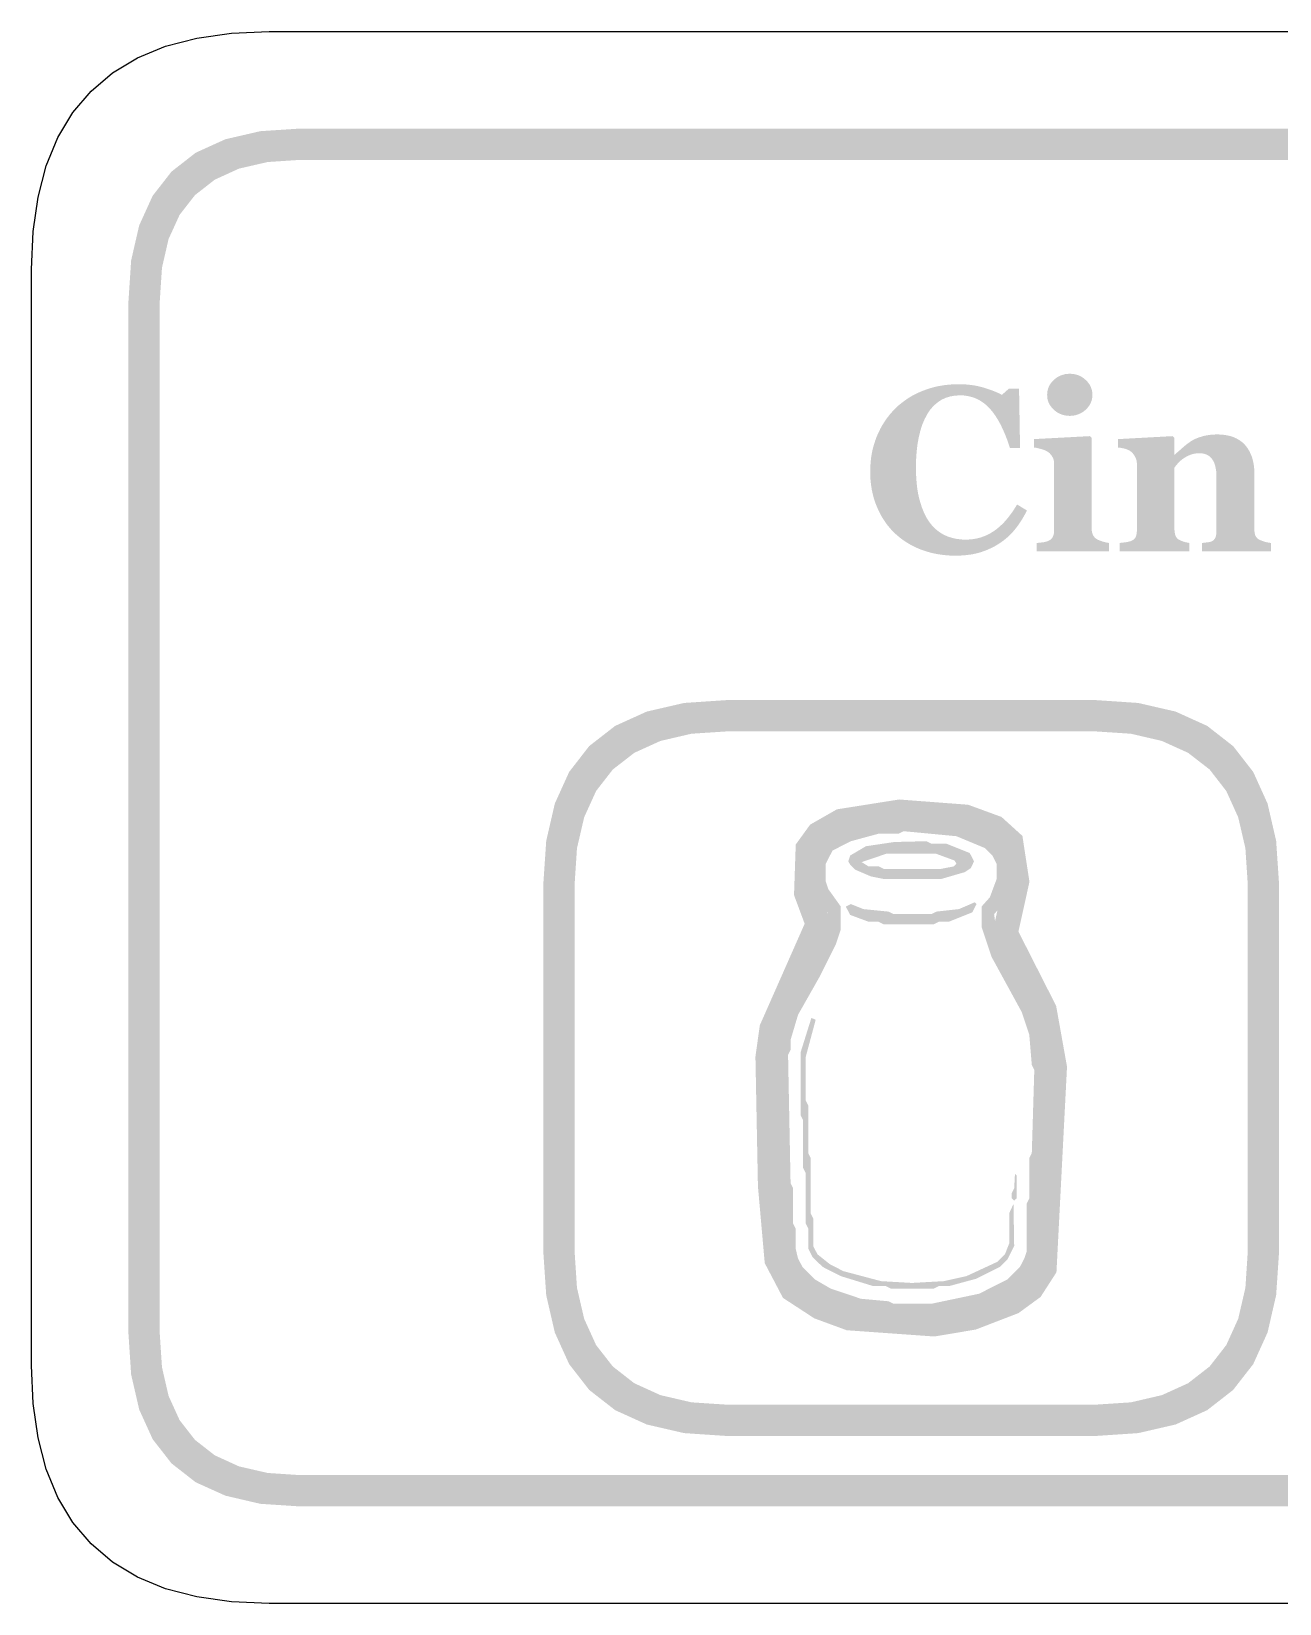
# Model space of a CAD drawing. Header units: millimetres. Extents: x 6 to 297, y 55 to 451.
# Drawn here: x 5.96 to 21.91, y 408.16 to 428.24 of the extents above; entities that cross this region are included whole.
import ezdxf

# ---------------------------------------------------------------- set-up
doc = ezdxf.new("R2010")
doc.units = ezdxf.units.MM
doc.layers.add('CUT', color=1, linetype='Continuous')
doc.layers.add('RASTER', color=7, linetype='Continuous')

msp = doc.modelspace()

# ---------------------------------------------------------------- hatches: boundary and pattern name
at = {"layer": 'RASTER'}
h = msp.add_hatch(color=7, dxfattribs=at)
h.paths.add_polyline_path([(7.2, 424.8), (7.234, 425.316), (7.337, 425.763), (7.509, 426.141), (7.75, 426.45), (8.059, 426.691), (8.438, 426.863), (8.884, 426.966), (9.4, 427), (66.6, 427), (67.116, 426.966), (67.563, 426.863), (67.941, 426.691), (68.25, 426.45), (68.491, 426.141), (68.663, 425.763), (68.766, 425.316), (68.8, 424.8), (68.8, 411.6), (68.766, 411.084), (68.663, 410.638), (68.491, 410.259), (68.25, 409.95), (67.941, 409.709), (67.563, 409.538), (67.116, 409.434), (66.6, 409.4), (9.4, 409.4), (8.884, 409.434), (8.438, 409.538), (8.059, 409.709), (7.75, 409.95), (7.509, 410.259), (7.337, 410.638), (7.234, 411.084), (7.2, 411.6)])
h.paths.add_polyline_path([(7.6, 424.8), (7.6, 411.6), (7.628, 411.178), (7.712, 410.813), (7.853, 410.503), (8.05, 410.25), (8.303, 410.053), (8.612, 409.912), (8.978, 409.828), (9.4, 409.8), (66.6, 409.8), (67.022, 409.828), (67.387, 409.912), (67.697, 410.053), (67.95, 410.25), (68.147, 410.503), (68.288, 410.813), (68.372, 411.178), (68.4, 411.6), (68.4, 424.8), (68.372, 425.222), (68.288, 425.588), (68.147, 425.897), (67.95, 426.15), (67.697, 426.347), (67.387, 426.488), (67.022, 426.572), (66.6, 426.6), (9.4, 426.6), (8.978, 426.572), (8.612, 426.488), (8.303, 426.347), (8.05, 426.15), (7.853, 425.897), (7.712, 425.588), (7.628, 425.222), (7.6, 424.8)], flags=0)
for points in [[(17.763, 421.544), (17.707, 421.545), (17.651, 421.549), (17.596, 421.555), (17.542, 421.563), (17.489, 421.573), (17.437, 421.586), (17.386, 421.601), (17.335, 421.618), (17.286, 421.638), (17.239, 421.659), (17.193, 421.683), (17.149, 421.709), (17.106, 421.737), (17.065, 421.767), (17.026, 421.799), (16.988, 421.833), (16.953, 421.868), (16.92, 421.906), (16.888, 421.945), (16.859, 421.987), (16.831, 422.03), (16.805, 422.076), (16.782, 422.124), (16.76, 422.173), (16.74, 422.225), (16.723, 422.277), (16.709, 422.331), (16.697, 422.386), (16.688, 422.443), (16.681, 422.5), (16.678, 422.559), (16.676, 422.62), (16.678, 422.679), (16.682, 422.738), (16.688, 422.796), (16.697, 422.852), (16.709, 422.908), (16.724, 422.962), (16.741, 423.015), (16.76, 423.067), (16.783, 423.118), (16.807, 423.167), (16.833, 423.214), (16.862, 423.259), (16.892, 423.303), (16.925, 423.345), (16.96, 423.385), (16.997, 423.424), (17.035, 423.46), (17.076, 423.494), (17.118, 423.525), (17.161, 423.555), (17.207, 423.583), (17.255, 423.608), (17.305, 423.632), (17.356, 423.653), (17.409, 423.672), (17.463, 423.689), (17.517, 423.703), (17.573, 423.714), (17.629, 423.723), (17.687, 423.729), (17.745, 423.733), (17.804, 423.734), (17.847, 423.734), (17.889, 423.732), (17.93, 423.728), (17.969, 423.724), (18.008, 423.718), (18.046, 423.711), (18.083, 423.702), (18.119, 423.693), (18.154, 423.682), (18.187, 423.671), (18.22, 423.66), (18.25, 423.648), (18.28, 423.636), (18.308, 423.624), (18.334, 423.611), (18.359, 423.598), (18.45, 423.679), (18.578, 423.679), (18.591, 422.92), (18.462, 422.92), (18.434, 423.004), (18.404, 423.082), (18.373, 423.154), (18.341, 423.221), (18.307, 423.282), (18.272, 423.337), (18.236, 423.386), (18.198, 423.43), (18.159, 423.468), (18.117, 423.501), (18.073, 423.529), (18.028, 423.552), (17.98, 423.569), (17.93, 423.582), (17.877, 423.59), (17.823, 423.592), (17.756, 423.588), (17.694, 423.577), (17.635, 423.558), (17.581, 423.532), (17.531, 423.497), (17.484, 423.456), (17.442, 423.407), (17.404, 423.35), (17.371, 423.286), (17.341, 423.216), (17.317, 423.14), (17.297, 423.058), (17.281, 422.97), (17.27, 422.876), (17.263, 422.776), (17.261, 422.669), (17.262, 422.609), (17.264, 422.55), (17.268, 422.494), (17.273, 422.44), (17.28, 422.388), (17.288, 422.339), (17.298, 422.292), (17.31, 422.247), (17.323, 422.204), (17.336, 422.163), (17.351, 422.125), (17.366, 422.089), (17.383, 422.055), (17.4, 422.022), (17.419, 421.993), (17.438, 421.965), (17.46, 421.938), (17.482, 421.913), (17.506, 421.89), (17.531, 421.868), (17.556, 421.849), (17.583, 421.831), (17.61, 421.815), (17.639, 421.801), (17.668, 421.789), (17.698, 421.779), (17.729, 421.77), (17.761, 421.762), (17.793, 421.757), (17.826, 421.753), (17.86, 421.75), (17.895, 421.749), (17.946, 421.751), (17.995, 421.756), (18.043, 421.765), (18.089, 421.777), (18.134, 421.793), (18.178, 421.812), (18.22, 421.835), (18.26, 421.861), (18.3, 421.89), (18.339, 421.924), (18.377, 421.96), (18.414, 422.001), (18.45, 422.045), (18.485, 422.092), (18.519, 422.143), (18.553, 422.198), (18.679, 422.121), (18.663, 422.09), (18.646, 422.059), (18.629, 422.029), (18.611, 421.999), (18.593, 421.971), (18.574, 421.943), (18.555, 421.917), (18.535, 421.891), (18.515, 421.866), (18.493, 421.842), (18.471, 421.818), (18.448, 421.796), (18.425, 421.775), (18.4, 421.754), (18.375, 421.734), (18.349, 421.716), (18.32, 421.696), (18.29, 421.678), (18.259, 421.66), (18.227, 421.644), (18.195, 421.629), (18.162, 421.615), (18.128, 421.602), (18.094, 421.59), (18.058, 421.579), (18.02, 421.57), (17.981, 421.562), (17.941, 421.556), (17.899, 421.551), (17.855, 421.547), (17.81, 421.545), (17.763, 421.544)], [(21.797, 421.6), (20.916, 421.6), (20.916, 421.707), (20.923, 421.708), (20.93, 421.708), (20.938, 421.709), (20.946, 421.71), (20.955, 421.711), (20.964, 421.712), (20.973, 421.713), (20.983, 421.714), (20.993, 421.715), (21.001, 421.717), (21.01, 421.718), (21.018, 421.72), (21.025, 421.722), (21.032, 421.724), (21.038, 421.726), (21.043, 421.729), (21.05, 421.733), (21.057, 421.738), (21.064, 421.743), (21.069, 421.749), (21.075, 421.755), (21.079, 421.761), (21.083, 421.768), (21.087, 421.776), (21.09, 421.784), (21.093, 421.793), (21.095, 421.803), (21.097, 421.814), (21.098, 421.826), (21.099, 421.838), (21.1, 421.852), (21.1, 421.867), (21.1, 422.552), (21.099, 422.588), (21.097, 422.622), (21.092, 422.654), (21.086, 422.683), (21.079, 422.71), (21.069, 422.735), (21.058, 422.757), (21.045, 422.777), (21.031, 422.795), (21.014, 422.81), (20.997, 422.823), (20.977, 422.834), (20.956, 422.842), (20.934, 422.848), (20.909, 422.851), (20.883, 422.852), (20.869, 422.852), (20.855, 422.851), (20.84, 422.85), (20.827, 422.848), (20.813, 422.846), (20.8, 422.843), (20.787, 422.839), (20.774, 422.835), (20.762, 422.83), (20.749, 422.825), (20.737, 422.819), (20.724, 422.813), (20.712, 422.807), (20.7, 422.799), (20.687, 422.792), (20.675, 422.784), (20.665, 422.776), (20.655, 422.769), (20.646, 422.761), (20.637, 422.754), (20.629, 422.746), (20.621, 422.739), (20.614, 422.731), (20.607, 422.724), (20.601, 422.716), (20.595, 422.709), (20.589, 422.701), (20.584, 422.695), (20.578, 422.688), (20.573, 422.682), (20.568, 422.675), (20.564, 422.669), (20.564, 421.883), (20.564, 421.87), (20.565, 421.858), (20.566, 421.847), (20.568, 421.836), (20.57, 421.825), (20.572, 421.815), (20.575, 421.806), (20.579, 421.797), (20.583, 421.789), (20.587, 421.781), (20.592, 421.774), (20.598, 421.767), (20.604, 421.761), (20.611, 421.755), (20.619, 421.75), (20.627, 421.745), (20.633, 421.742), (20.639, 421.739), (20.646, 421.736), (20.653, 421.733), (20.661, 421.73), (20.669, 421.727), (20.677, 421.724), (20.686, 421.722), (20.694, 421.719), (20.703, 421.717), (20.712, 421.715), (20.72, 421.713), (20.729, 421.711), (20.737, 421.709), (20.746, 421.708), (20.754, 421.707), (20.754, 421.6), (19.864, 421.6), (19.864, 421.707), (19.873, 421.708), (19.882, 421.709), (19.891, 421.709), (19.901, 421.71), (19.91, 421.711), (19.919, 421.713), (19.928, 421.714), (19.938, 421.715), (19.947, 421.716), (19.956, 421.718), (19.964, 421.719), (19.972, 421.721), (19.98, 421.723), (19.988, 421.725), (19.995, 421.727), (20.001, 421.729), (20.013, 421.733), (20.023, 421.738), (20.033, 421.743), (20.041, 421.749), (20.049, 421.756), (20.055, 421.763), (20.061, 421.771), (20.066, 421.779), (20.07, 421.787), (20.074, 421.797), (20.077, 421.807), (20.079, 421.818), (20.081, 421.829), (20.082, 421.841), (20.083, 421.853), (20.083, 421.867), (20.083, 422.719), (20.083, 422.73), (20.082, 422.742), (20.08, 422.753), (20.078, 422.764), (20.074, 422.775), (20.07, 422.786), (20.066, 422.797), (20.06, 422.808), (20.054, 422.819), (20.047, 422.829), (20.04, 422.839), (20.033, 422.848), (20.025, 422.857), (20.017, 422.865), (20.008, 422.873), (19.999, 422.88), (19.992, 422.885), (19.984, 422.889), (19.977, 422.893), (19.969, 422.896), (19.96, 422.9), (19.951, 422.903), (19.942, 422.907), (19.932, 422.91), (19.922, 422.912), (19.911, 422.915), (19.901, 422.917), (19.89, 422.919), (19.878, 422.921), (19.867, 422.923), (19.855, 422.924), (19.843, 422.926), (19.843, 423.033), (20.542, 423.071), (20.564, 423.049), (20.564, 422.836), (20.57, 422.836), (20.58, 422.846), (20.591, 422.856), (20.603, 422.866), (20.615, 422.877), (20.628, 422.888), (20.641, 422.899), (20.655, 422.912), (20.669, 422.924), (20.684, 422.937), (20.698, 422.949), (20.712, 422.96), (20.726, 422.971), (20.739, 422.981), (20.752, 422.99), (20.765, 422.999), (20.778, 423.008), (20.792, 423.016), (20.807, 423.025), (20.823, 423.033), (20.84, 423.04), (20.859, 423.048), (20.878, 423.055), (20.898, 423.061), (20.92, 423.068), (20.942, 423.074), (20.965, 423.079), (20.987, 423.083), (21.011, 423.086), (21.034, 423.089), (21.058, 423.091), (21.083, 423.092), (21.107, 423.093), (21.165, 423.091), (21.219, 423.084), (21.27, 423.074), (21.316, 423.059), (21.359, 423.04), (21.398, 423.016), (21.434, 422.989), (21.466, 422.957), (21.494, 422.922), (21.518, 422.884), (21.538, 422.843), (21.555, 422.8), (21.568, 422.753), (21.577, 422.704), (21.583, 422.652), (21.585, 422.598), (21.585, 421.88), (21.585, 421.867), (21.586, 421.854), (21.587, 421.842), (21.589, 421.831), (21.591, 421.821), (21.594, 421.811), (21.597, 421.802), (21.601, 421.793), (21.606, 421.786), (21.611, 421.778), (21.617, 421.771), (21.624, 421.764), (21.632, 421.758), (21.641, 421.752), (21.651, 421.747), (21.661, 421.742), (21.667, 421.74), (21.674, 421.737), (21.68, 421.734), (21.687, 421.732), (21.695, 421.729), (21.702, 421.727), (21.711, 421.724), (21.719, 421.722), (21.728, 421.719), (21.737, 421.717), (21.746, 421.715), (21.756, 421.713), (21.766, 421.711), (21.776, 421.709), (21.787, 421.708), (21.797, 421.707)]]:
    msp.add_hatch(color=7, dxfattribs=at).paths.add_polyline_path(points)
h = msp.add_hatch(color=7, dxfattribs=at)
h.paths.add_polyline_path([(19.729, 421.6), (18.803, 421.6), (18.803, 421.707), (18.813, 421.708), (18.822, 421.708), (18.832, 421.709), (18.841, 421.71), (18.85, 421.711), (18.86, 421.712), (18.869, 421.713), (18.878, 421.714), (18.887, 421.715), (18.896, 421.717), (18.904, 421.718), (18.912, 421.72), (18.92, 421.722), (18.927, 421.724), (18.934, 421.726), (18.941, 421.729), (18.952, 421.734), (18.963, 421.739), (18.972, 421.744), (18.981, 421.75), (18.989, 421.757), (18.996, 421.764), (19.002, 421.771), (19.007, 421.779), (19.011, 421.788), (19.015, 421.797), (19.018, 421.807), (19.021, 421.818), (19.023, 421.829), (19.025, 421.841), (19.026, 421.853), (19.026, 421.867), (19.026, 422.719), (19.026, 422.732), (19.024, 422.744), (19.023, 422.756), (19.02, 422.767), (19.017, 422.778), (19.013, 422.789), (19.008, 422.799), (19.002, 422.809), (18.996, 422.819), (18.99, 422.828), (18.983, 422.836), (18.976, 422.844), (18.969, 422.852), (18.961, 422.859), (18.952, 422.865), (18.944, 422.871), (18.937, 422.876), (18.929, 422.88), (18.92, 422.884), (18.911, 422.889), (18.9, 422.893), (18.889, 422.897), (18.877, 422.901), (18.864, 422.905), (18.851, 422.909), (18.838, 422.912), (18.825, 422.916), (18.813, 422.918), (18.801, 422.921), (18.789, 422.923), (18.778, 422.924), (18.767, 422.926), (18.767, 423.033), (19.484, 423.071), (19.506, 423.049), (19.506, 421.886), (19.507, 421.873), (19.508, 421.861), (19.509, 421.849), (19.512, 421.838), (19.515, 421.828), (19.519, 421.817), (19.523, 421.808), (19.528, 421.798), (19.534, 421.79), (19.54, 421.782), (19.547, 421.774), (19.555, 421.767), (19.563, 421.761), (19.572, 421.755), (19.581, 421.75), (19.591, 421.745), (19.599, 421.742), (19.606, 421.739), (19.614, 421.736), (19.622, 421.733), (19.63, 421.73), (19.639, 421.727), (19.647, 421.724), (19.656, 421.722), (19.665, 421.719), (19.674, 421.717), (19.683, 421.715), (19.692, 421.713), (19.701, 421.711), (19.71, 421.709), (19.72, 421.708), (19.729, 421.707)])
h.paths.add_polyline_path([(19.515, 423.598), (19.514, 423.571), (19.51, 423.544), (19.503, 423.519), (19.494, 423.495), (19.482, 423.472), (19.467, 423.45), (19.45, 423.428), (19.429, 423.408), (19.408, 423.39), (19.385, 423.374), (19.361, 423.361), (19.336, 423.35), (19.31, 423.341), (19.283, 423.335), (19.255, 423.331), (19.227, 423.33), (19.197, 423.331), (19.169, 423.335), (19.142, 423.341), (19.116, 423.35), (19.091, 423.361), (19.067, 423.374), (19.044, 423.39), (19.022, 423.408), (19.002, 423.428), (18.985, 423.45), (18.97, 423.472), (18.958, 423.495), (18.949, 423.519), (18.942, 423.544), (18.938, 423.571), (18.937, 423.598), (18.938, 423.625), (18.942, 423.652), (18.949, 423.677), (18.958, 423.701), (18.97, 423.725), (18.985, 423.747), (19.002, 423.768), (19.022, 423.788), (19.044, 423.807), (19.067, 423.823), (19.091, 423.837), (19.116, 423.848), (19.142, 423.856), (19.169, 423.863), (19.197, 423.866), (19.227, 423.868), (19.256, 423.866), (19.284, 423.863), (19.311, 423.856), (19.337, 423.848), (19.362, 423.837), (19.386, 423.823), (19.408, 423.807), (19.43, 423.788), (19.45, 423.768), (19.467, 423.747), (19.482, 423.725), (19.494, 423.701), (19.503, 423.677), (19.51, 423.652), (19.514, 423.625), (19.515, 423.598)])
h = msp.add_hatch(color=7, dxfattribs=at)
h.paths.add_polyline_path([(12.5, 417.35), (12.537, 417.901), (12.647, 418.378), (12.83, 418.782), (13.087, 419.113), (13.418, 419.37), (13.822, 419.553), (14.299, 419.663), (14.85, 419.7), (19.55, 419.7), (20.101, 419.663), (20.578, 419.553), (20.982, 419.37), (21.313, 419.112), (21.57, 418.782), (21.753, 418.378), (21.863, 417.901), (21.9, 417.35), (21.9, 412.65), (21.863, 412.099), (21.753, 411.622), (21.57, 411.218), (21.313, 410.888), (20.982, 410.63), (20.578, 410.447), (20.101, 410.337), (19.55, 410.3), (14.85, 410.3), (14.299, 410.337), (13.822, 410.447), (13.418, 410.63), (13.087, 410.888), (12.83, 411.218), (12.647, 411.622), (12.537, 412.099), (12.5, 412.65)])
h.paths.add_polyline_path([(12.9, 417.35), (12.9, 412.65), (12.93, 412.193), (13.022, 411.797), (13.174, 411.462), (13.388, 411.188), (13.662, 410.974), (13.997, 410.822), (14.393, 410.73), (14.85, 410.7), (19.55, 410.7), (20.007, 410.73), (20.403, 410.822), (20.738, 410.974), (21.013, 411.188), (21.226, 411.462), (21.378, 411.797), (21.47, 412.193), (21.5, 412.65), (21.5, 417.35), (21.47, 417.807), (21.378, 418.203), (21.226, 418.538), (21.013, 418.813), (20.738, 419.026), (20.403, 419.178), (20.007, 419.27), (19.55, 419.3), (14.85, 419.3), (14.393, 419.27), (13.997, 419.178), (13.662, 419.026), (13.388, 418.813), (13.174, 418.538), (13.022, 418.203), (12.93, 417.807), (12.9, 417.35)], flags=0)
h = msp.add_hatch(color=7, dxfattribs=at)
h.paths.add_polyline_path([(17.046, 418.43), (17.928, 418.363), (18.354, 418.207), (18.621, 417.965), (18.711, 417.378), (18.57, 416.743), (19.052, 415.794), (19.191, 415.017), (19.056, 412.391), (18.853, 412.076), (18.571, 411.87), (18.026, 411.66), (17.497, 411.571), (16.376, 411.651), (15.962, 411.803), (15.562, 412.064), (15.329, 412.508), (15.242, 413.489), (15.21, 415.145), (15.266, 415.546), (15.839, 416.843), (15.703, 417.209), (15.725, 417.855), (15.909, 418.109), (16.25, 418.304)])
h.paths.add_polyline_path([(17.059, 418.108), (16.358, 417.997), (16.128, 417.865), (16.042, 417.746), (16.025, 417.262), (16.185, 416.832), (15.576, 415.457), (15.53, 415.126), (15.562, 413.507), (15.642, 412.6), (15.807, 412.286), (16.107, 412.091), (16.444, 411.967), (17.481, 411.893), (17.941, 411.971), (18.417, 412.153), (18.616, 412.3), (18.741, 412.492), (18.869, 414.997), (18.745, 415.691), (18.232, 416.701), (18.386, 417.389), (18.322, 417.804), (18.185, 417.928), (17.859, 418.047), (17.059, 418.108)], flags=0)
h = msp.add_hatch(color=7, dxfattribs=at)
h.paths.add_polyline_path([(16.856, 418.176), (17.521, 418.186), (17.585, 418.154), (17.714, 418.154), (18.067, 418.058), (18.301, 417.939), (18.366, 417.874), (18.452, 417.704), (18.484, 417.48), (18.452, 417.415), (18.452, 417.255), (18.366, 417.085), (18.26, 416.966), (18.292, 416.709), (18.475, 416.314), (18.838, 415.649), (18.934, 415.2), (18.934, 414.172), (18.902, 414.108), (18.902, 413.434), (18.87, 413.37), (18.87, 412.695), (18.838, 412.535), (18.751, 412.365), (18.526, 412.14), (18.067, 411.925), (17.65, 411.828), (17.425, 411.828), (17.361, 411.796), (17.039, 411.796), (16.975, 411.828), (16.558, 411.86), (16.237, 411.957), (15.874, 412.14), (15.681, 412.332), (15.595, 412.503), (15.53, 412.759), (15.498, 413.723), (15.466, 413.787), (15.466, 415.296), (15.595, 415.746), (16.076, 416.645), (16.14, 416.869), (16.131, 416.988), (16.034, 417.085), (15.948, 417.255), (15.916, 417.608), (16.034, 417.874), (16.163, 417.971), (16.526, 418.122)])
h.paths.add_polyline_path([(17.104, 418.025), (17.039, 417.993), (16.783, 417.993), (16.429, 417.897), (16.195, 417.778), (16.108, 417.608), (16.108, 417.383), (16.14, 417.287), (16.301, 417.062), (16.301, 416.773), (16.237, 416.58), (16.034, 416.173), (15.755, 415.681), (15.659, 415.36), (15.659, 415.232), (15.627, 415.168), (15.659, 413.53), (15.691, 413.466), (15.691, 413.016), (15.723, 412.952), (15.723, 412.695), (15.755, 412.567), (15.81, 412.461), (15.97, 412.3), (16.173, 412.182), (16.558, 412.053), (16.911, 412.021), (16.975, 411.989), (17.457, 411.989), (18.067, 412.117), (18.43, 412.3), (18.59, 412.461), (18.645, 412.567), (18.677, 412.663), (18.677, 413.273), (18.709, 413.337), (18.709, 413.851), (18.741, 413.915), (18.773, 414.975), (18.741, 415.039), (18.709, 415.425), (18.613, 415.714), (18.227, 416.42), (18.099, 416.805), (18.099, 417.062), (18.205, 417.181), (18.292, 417.415), (18.292, 417.608), (18.237, 417.714), (18.141, 417.81), (17.778, 417.961)], flags=0)
h.paths.add_polyline_path([(16.985, 417.887), (17.393, 417.897), (17.457, 417.865), (17.65, 417.865), (17.948, 417.746), (18.003, 417.64), (17.961, 417.553), (17.884, 417.502), (17.585, 417.415), (16.847, 417.415), (16.686, 417.447), (16.484, 417.534), (16.42, 417.598), (16.397, 417.64), (16.42, 417.714), (16.622, 417.833)], flags=0)
h.paths.add_polyline_path([(16.879, 417.736), (16.567, 417.63), (16.654, 417.576), (16.783, 417.576), (16.847, 417.544), (17.585, 417.544), (17.746, 417.576), (17.778, 417.608), (17.755, 417.65), (17.521, 417.736)], flags=0)
h.paths.add_polyline_path([(18.012, 417.117), (18.035, 417.094), (17.98, 416.988), (17.682, 416.869), (17.553, 416.869), (17.489, 416.837), (16.847, 416.837), (16.783, 416.869), (16.654, 416.869), (16.42, 416.956), (16.365, 417.062), (16.429, 417.094), (16.59, 417.03), (16.911, 416.998), (16.975, 416.966), (17.457, 416.966), (17.521, 416.998), (17.81, 417.03)], flags=0)
h.paths.add_polyline_path([(15.925, 415.64), (15.98, 415.617), (15.851, 415.136), (15.851, 414.59), (15.884, 414.525), (15.884, 413.915), (15.916, 413.851), (15.916, 413.145), (15.948, 413.081), (15.948, 412.727), (16.002, 412.621), (16.163, 412.493), (16.333, 412.406), (16.815, 412.278), (17.21, 412.255), (17.617, 412.278), (17.906, 412.342), (18.301, 412.525), (18.398, 412.621), (18.452, 412.759), (18.452, 413.145), (18.507, 413.264), (18.516, 412.727), (18.43, 412.557), (18.333, 412.461), (18.035, 412.31), (17.682, 412.214), (17.553, 412.214), (17.489, 412.182), (16.943, 412.182), (16.879, 412.214), (16.718, 412.214), (16.301, 412.342), (16.067, 412.461), (15.938, 412.589), (15.884, 412.695), (15.884, 412.952), (15.851, 413.016), (15.851, 413.659), (15.819, 413.723), (15.819, 414.333), (15.787, 414.397), (15.787, 415.2)], flags=0)
h.paths.add_polyline_path([(18.526, 413.649), (18.549, 413.626), (18.549, 413.337), (18.516, 413.305), (18.484, 413.337), (18.484, 413.402), (18.516, 413.466)], flags=0)

# ---------------------------------------------------------------- linework, layer by layer
at = {"layer": 'CUT'}
msp.add_lwpolyline([(67.001, 408.16), (8.999, 408.16), (8.517, 408.181), (8.075, 408.244), (7.675, 408.349), (7.315, 408.497), (6.997, 408.688), (6.722, 408.922), (6.488, 409.197), (6.297, 409.515), (6.149, 409.875), (6.044, 410.275), (5.981, 410.717), (5.96, 411.199), (5.96, 425.201), (5.981, 425.683), (6.044, 426.125), (6.149, 426.525), (6.297, 426.885), (6.488, 427.203), (6.722, 427.478), (6.997, 427.712), (7.315, 427.903), (7.675, 428.051), (8.075, 428.156), (8.517, 428.219), (8.999, 428.24), (67.001, 428.24)], dxfattribs=at)

doc.saveas('drawing.dxf')
